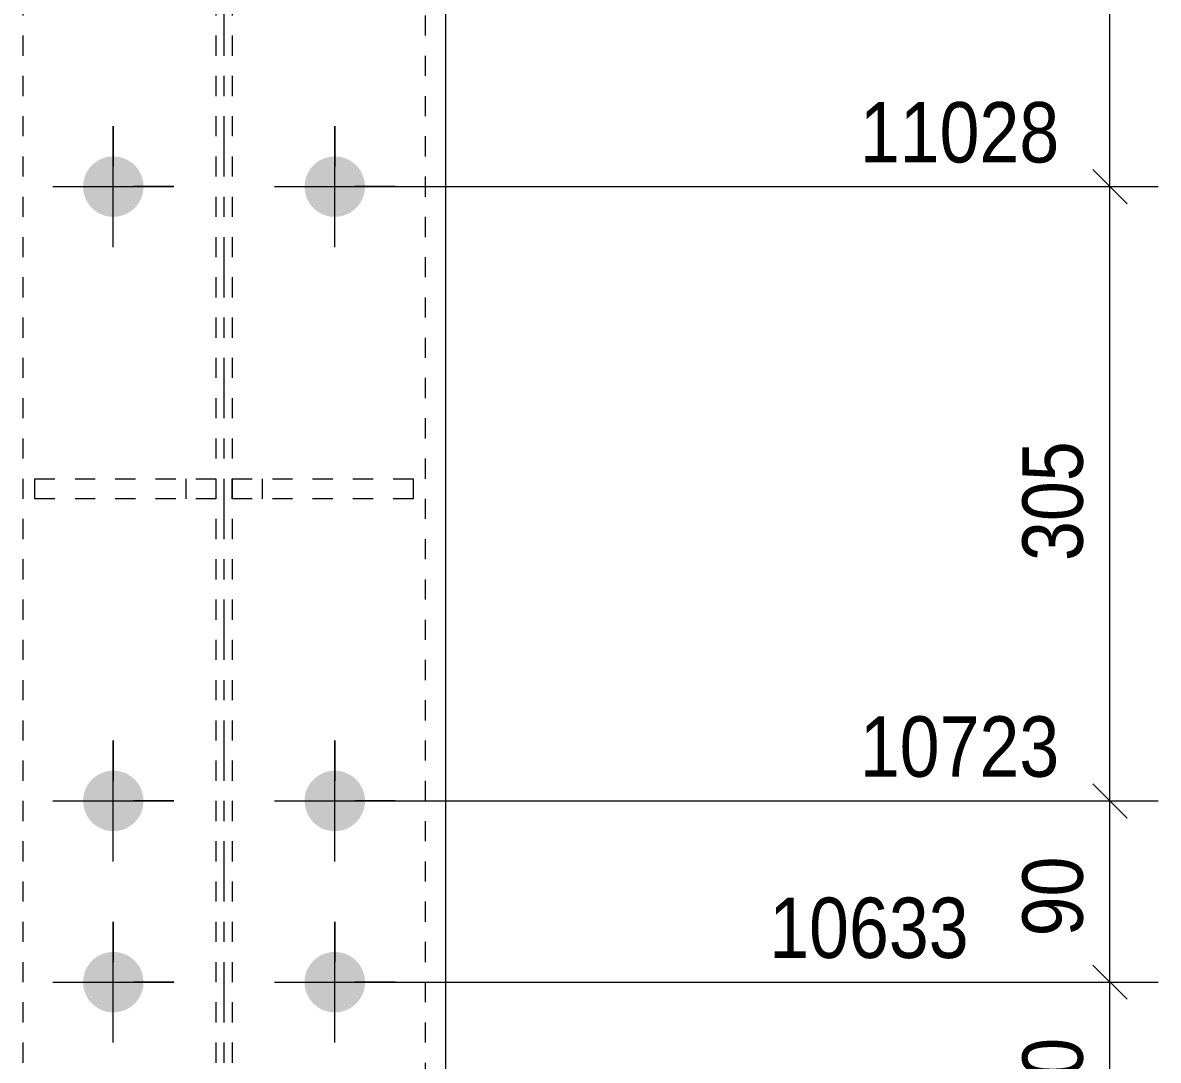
# Model space of a CAD drawing. Header units: millimetres. Extents: x 2 to 579, y 1 to 405.
# Drawn here: x 73.1 to 129.5, y 251.3 to 302.8 of the extents above; entities that cross this region are included whole.
import ezdxf

# ---------------------------------------------------------------- set-up
doc = ezdxf.new("R2010")
doc.units = ezdxf.units.MM
for name, pattern in [('XKITLINE00', [0]), ('XKITLINE01', [4, 1, -1, 1, -1]), ('XKITLINE03', [6, 3, -1, 1, -1])]:
    doc.linetypes.add(name, pattern=pattern)
for name, color, linetype, lineweight in [('Bolt', 3, 'Continuous', 0), ('Dimensions', 7, 'Continuous', 0), ('Part', 2, 'Continuous', 0)]:
    doc.layers.add(name, color=color, linetype=linetype, lineweight=lineweight)
doc.styles.add('ARIAL', font='ARIAL.TTF')

# ---------------------------------------------------------------- blocks, each defined once
blk = doc.blocks.new('*A28')
at = {"layer": 'Bolt', "color": 3, "linetype": 'XKITLINE00', "lineweight": 0}
for p, q in [((77.559, 297.69), (77.559, 295.692)), ((88.559, 297.69), (88.559, 295.692)), ((74.559, 294.69), (76.557, 294.69)), ((80.559, 294.69), (78.561, 294.69)), ((85.559, 294.69), (87.557, 294.69)), ((91.559, 294.69), (89.561, 294.69)), ((77.559, 291.69), (77.559, 293.688)), ((88.559, 291.69), (88.559, 293.688)), ((77.559, 267.19), (77.559, 265.192)), ((88.559, 267.19), (88.559, 265.192)), ((74.559, 264.19), (76.557, 264.19)), ((80.559, 264.19), (78.561, 264.19)), ((85.559, 264.19), (87.557, 264.19)), ((91.559, 264.19), (89.561, 264.19)), ((77.559, 261.19), (77.559, 263.188)), ((88.559, 261.19), (88.559, 263.188)), ((77.559, 258.19), (77.559, 256.192)), ((88.559, 258.19), (88.559, 256.192)), ((74.559, 255.19), (76.557, 255.19)), ((80.559, 255.19), (78.561, 255.19)), ((85.559, 255.19), (87.557, 255.19)), ((91.559, 255.19), (89.561, 255.19)), ((77.559, 252.19), (77.559, 254.188)), ((88.559, 252.19), (88.559, 254.188))]:
    blk.add_line(p, q, dxfattribs=at)
blk = doc.blocks.new('*A29')
at = {"layer": 'Bolt'}
for points in [[(76.06, 294.727), (76.061, 294.764), (76.063, 294.801), (76.067, 294.837), (76.071, 294.874), (76.076, 294.91), (76.081, 294.947), (76.088, 294.983), (76.096, 295.019), (76.104, 295.055), (76.114, 295.09), (76.124, 295.126), (76.135, 295.161), (76.147, 295.196), (76.16, 295.23), (76.174, 295.264), (76.188, 295.298), (76.203, 295.332), (76.22, 295.365), (76.236, 295.397), (76.254, 295.43), (76.273, 295.461), (76.292, 295.493), (76.312, 295.524), (76.333, 295.554), (76.355, 295.584), (76.377, 295.613), (76.4, 295.642), (76.424, 295.67), (76.448, 295.698), (76.473, 295.724), (76.499, 295.751), (76.525, 295.777), (76.552, 295.802), (76.58, 295.826), (76.608, 295.85), (76.637, 295.873), (76.666, 295.895), (76.696, 295.917), (76.726, 295.937), (76.757, 295.957), (76.788, 295.977), (76.82, 295.995), (76.852, 296.013), (76.885, 296.03), (76.918, 296.046), (76.952, 296.061), (76.985, 296.076), (77.02, 296.09), (77.054, 296.102), (77.089, 296.114), (77.124, 296.126), (77.159, 296.136), (77.195, 296.145), (77.231, 296.154), (77.267, 296.161), (77.303, 296.168), (77.339, 296.174), (77.376, 296.179), (77.412, 296.183), (77.449, 296.186), (77.486, 296.188), (77.523, 296.19), (77.559, 296.19), (77.596, 296.19), (77.633, 296.188), (77.67, 296.186), (77.706, 296.183), (77.743, 296.179), (77.779, 296.174), (77.816, 296.168), (77.852, 296.161), (77.888, 296.154), (77.924, 296.145), (77.959, 296.136), (77.995, 296.126), (78.03, 296.114), (78.065, 296.102), (78.099, 296.09), (78.133, 296.076), (78.167, 296.061), (78.201, 296.046), (78.234, 296.03), (78.266, 296.013), (78.299, 295.995), (78.331, 295.977), (78.362, 295.957), (78.393, 295.937), (78.423, 295.917), (78.453, 295.895), (78.482, 295.873), (78.511, 295.85), (78.539, 295.826), (78.567, 295.802), (78.594, 295.777), (78.62, 295.751), (78.646, 295.724), (78.671, 295.698), (78.695, 295.67), (78.719, 295.642), (78.742, 295.613), (78.764, 295.584), (78.786, 295.554), (78.807, 295.524), (78.827, 295.493), (78.846, 295.461), (78.864, 295.43), (78.882, 295.397), (78.899, 295.365), (78.915, 295.332), (78.931, 295.298), (78.945, 295.264), (78.959, 295.23), (78.972, 295.196), (78.984, 295.161), (78.995, 295.126), (79.005, 295.09), (79.014, 295.055), (79.023, 295.019), (79.031, 294.983), (79.037, 294.947), (79.043, 294.91), (79.048, 294.874), (79.052, 294.837), (79.055, 294.801), (79.058, 294.764), (79.059, 294.727), (79.059, 294.69), (79.059, 294.653), (79.058, 294.617), (79.055, 294.58), (79.052, 294.543), (79.048, 294.507), (79.043, 294.47), (79.037, 294.434), (79.031, 294.398), (79.023, 294.362), (79.014, 294.326), (79.005, 294.29), (78.995, 294.255), (78.984, 294.22), (78.972, 294.185), (78.959, 294.15), (78.945, 294.116), (78.931, 294.082), (78.915, 294.049), (78.899, 294.016), (78.882, 293.983), (78.864, 293.951), (78.846, 293.919), (78.827, 293.888), (78.807, 293.857), (78.786, 293.826), (78.764, 293.797), (78.742, 293.767), (78.719, 293.739), (78.695, 293.71), (78.671, 293.683), (78.646, 293.656), (78.62, 293.63), (78.594, 293.604), (78.567, 293.579), (78.539, 293.554), (78.511, 293.531), (78.482, 293.508), (78.453, 293.485), (78.423, 293.464), (78.393, 293.443), (78.362, 293.423), (78.331, 293.404), (78.299, 293.385), (78.266, 293.367), (78.234, 293.35), (78.201, 293.334), (78.167, 293.319), (78.133, 293.304), (78.099, 293.291), (78.065, 293.278), (78.03, 293.266), (77.995, 293.255), (77.959, 293.245), (77.924, 293.235), (77.888, 293.227), (77.852, 293.219), (77.816, 293.212), (77.779, 293.206), (77.743, 293.201), (77.706, 293.197), (77.67, 293.194), (77.633, 293.192), (77.596, 293.191), (77.559, 293.19), (77.523, 293.191), (77.486, 293.192), (77.449, 293.194), (77.412, 293.197), (77.376, 293.201), (77.339, 293.206), (77.303, 293.212), (77.267, 293.219), (77.231, 293.227), (77.195, 293.235), (77.159, 293.245), (77.124, 293.255), (77.089, 293.266), (77.054, 293.278), (77.02, 293.291), (76.985, 293.304), (76.952, 293.319), (76.918, 293.334), (76.885, 293.35), (76.852, 293.367), (76.82, 293.385), (76.788, 293.404), (76.757, 293.423), (76.726, 293.443), (76.696, 293.464), (76.666, 293.485), (76.637, 293.508), (76.608, 293.531), (76.58, 293.554), (76.552, 293.579), (76.525, 293.604), (76.499, 293.63), (76.473, 293.656), (76.448, 293.683), (76.424, 293.71), (76.4, 293.739), (76.377, 293.767), (76.355, 293.797), (76.333, 293.826), (76.312, 293.857), (76.292, 293.888), (76.273, 293.919), (76.254, 293.951), (76.236, 293.983), (76.22, 294.016), (76.203, 294.049), (76.188, 294.082), (76.174, 294.116), (76.16, 294.15), (76.147, 294.185), (76.135, 294.22), (76.124, 294.255), (76.114, 294.29), (76.104, 294.326), (76.096, 294.362), (76.088, 294.398), (76.081, 294.434), (76.076, 294.47), (76.071, 294.507), (76.067, 294.543), (76.063, 294.58), (76.061, 294.617), (76.06, 294.653), (76.059, 294.69)], [(87.06, 294.727), (87.061, 294.764), (87.063, 294.801), (87.067, 294.837), (87.071, 294.874), (87.076, 294.91), (87.081, 294.947), (87.088, 294.983), (87.096, 295.019), (87.104, 295.055), (87.114, 295.09), (87.124, 295.126), (87.135, 295.161), (87.147, 295.196), (87.16, 295.23), (87.174, 295.264), (87.188, 295.298), (87.203, 295.332), (87.22, 295.365), (87.236, 295.397), (87.254, 295.43), (87.273, 295.461), (87.292, 295.493), (87.312, 295.524), (87.333, 295.554), (87.355, 295.584), (87.377, 295.613), (87.4, 295.642), (87.424, 295.67), (87.448, 295.698), (87.473, 295.724), (87.499, 295.751), (87.525, 295.777), (87.552, 295.802), (87.58, 295.826), (87.608, 295.85), (87.637, 295.873), (87.666, 295.895), (87.696, 295.917), (87.726, 295.937), (87.757, 295.957), (87.788, 295.977), (87.82, 295.995), (87.852, 296.013), (87.885, 296.03), (87.918, 296.046), (87.952, 296.061), (87.985, 296.076), (88.02, 296.09), (88.054, 296.102), (88.089, 296.114), (88.124, 296.126), (88.159, 296.136), (88.195, 296.145), (88.231, 296.154), (88.267, 296.161), (88.303, 296.168), (88.339, 296.174), (88.376, 296.179), (88.412, 296.183), (88.449, 296.186), (88.486, 296.188), (88.523, 296.19), (88.559, 296.19), (88.596, 296.19), (88.633, 296.188), (88.67, 296.186), (88.706, 296.183), (88.743, 296.179), (88.779, 296.174), (88.816, 296.168), (88.852, 296.161), (88.888, 296.154), (88.924, 296.145), (88.959, 296.136), (88.995, 296.126), (89.03, 296.114), (89.065, 296.102), (89.099, 296.09), (89.133, 296.076), (89.167, 296.061), (89.201, 296.046), (89.234, 296.03), (89.266, 296.013), (89.299, 295.995), (89.331, 295.977), (89.362, 295.957), (89.393, 295.937), (89.423, 295.917), (89.453, 295.895), (89.482, 295.873), (89.511, 295.85), (89.539, 295.826), (89.567, 295.802), (89.594, 295.777), (89.62, 295.751), (89.646, 295.724), (89.671, 295.698), (89.695, 295.67), (89.719, 295.642), (89.742, 295.613), (89.764, 295.584), (89.786, 295.554), (89.807, 295.524), (89.827, 295.493), (89.846, 295.461), (89.864, 295.43), (89.882, 295.397), (89.899, 295.365), (89.915, 295.332), (89.931, 295.298), (89.945, 295.264), (89.959, 295.23), (89.972, 295.196), (89.984, 295.161), (89.995, 295.126), (90.005, 295.09), (90.014, 295.055), (90.023, 295.019), (90.031, 294.983), (90.037, 294.947), (90.043, 294.91), (90.048, 294.874), (90.052, 294.837), (90.055, 294.801), (90.058, 294.764), (90.059, 294.727), (90.059, 294.69), (90.059, 294.653), (90.058, 294.617), (90.055, 294.58), (90.052, 294.543), (90.048, 294.507), (90.043, 294.47), (90.037, 294.434), (90.031, 294.398), (90.023, 294.362), (90.014, 294.326), (90.005, 294.29), (89.995, 294.255), (89.984, 294.22), (89.972, 294.185), (89.959, 294.15), (89.945, 294.116), (89.931, 294.082), (89.915, 294.049), (89.899, 294.016), (89.882, 293.983), (89.864, 293.951), (89.846, 293.919), (89.827, 293.888), (89.807, 293.857), (89.786, 293.826), (89.764, 293.797), (89.742, 293.767), (89.719, 293.739), (89.695, 293.71), (89.671, 293.683), (89.646, 293.656), (89.62, 293.63), (89.594, 293.604), (89.567, 293.579), (89.539, 293.554), (89.511, 293.531), (89.482, 293.508), (89.453, 293.485), (89.423, 293.464), (89.393, 293.443), (89.362, 293.423), (89.331, 293.404), (89.299, 293.385), (89.266, 293.367), (89.234, 293.35), (89.201, 293.334), (89.167, 293.319), (89.133, 293.304), (89.099, 293.291), (89.065, 293.278), (89.03, 293.266), (88.995, 293.255), (88.959, 293.245), (88.924, 293.235), (88.888, 293.227), (88.852, 293.219), (88.816, 293.212), (88.779, 293.206), (88.743, 293.201), (88.706, 293.197), (88.67, 293.194), (88.633, 293.192), (88.596, 293.191), (88.559, 293.19), (88.523, 293.191), (88.486, 293.192), (88.449, 293.194), (88.412, 293.197), (88.376, 293.201), (88.339, 293.206), (88.303, 293.212), (88.267, 293.219), (88.231, 293.227), (88.195, 293.235), (88.159, 293.245), (88.124, 293.255), (88.089, 293.266), (88.054, 293.278), (88.02, 293.291), (87.985, 293.304), (87.952, 293.319), (87.918, 293.334), (87.885, 293.35), (87.852, 293.367), (87.82, 293.385), (87.788, 293.404), (87.757, 293.423), (87.726, 293.443), (87.696, 293.464), (87.666, 293.485), (87.637, 293.508), (87.608, 293.531), (87.58, 293.554), (87.552, 293.579), (87.525, 293.604), (87.499, 293.63), (87.473, 293.656), (87.448, 293.683), (87.424, 293.71), (87.4, 293.739), (87.377, 293.767), (87.355, 293.797), (87.333, 293.826), (87.312, 293.857), (87.292, 293.888), (87.273, 293.919), (87.254, 293.951), (87.236, 293.983), (87.22, 294.016), (87.203, 294.049), (87.188, 294.082), (87.174, 294.116), (87.16, 294.15), (87.147, 294.185), (87.135, 294.22), (87.124, 294.255), (87.114, 294.29), (87.104, 294.326), (87.096, 294.362), (87.088, 294.398), (87.081, 294.434), (87.076, 294.47), (87.071, 294.507), (87.067, 294.543), (87.063, 294.58), (87.061, 294.617), (87.06, 294.653), (87.059, 294.69)], [(76.06, 264.227), (76.061, 264.264), (76.063, 264.301), (76.067, 264.337), (76.071, 264.374), (76.076, 264.41), (76.081, 264.447), (76.088, 264.483), (76.096, 264.519), (76.104, 264.555), (76.114, 264.59), (76.124, 264.626), (76.135, 264.661), (76.147, 264.696), (76.16, 264.73), (76.174, 264.764), (76.188, 264.798), (76.203, 264.832), (76.22, 264.865), (76.236, 264.897), (76.254, 264.93), (76.273, 264.961), (76.292, 264.993), (76.312, 265.024), (76.333, 265.054), (76.355, 265.084), (76.377, 265.113), (76.4, 265.142), (76.424, 265.17), (76.448, 265.198), (76.473, 265.224), (76.499, 265.251), (76.525, 265.277), (76.552, 265.302), (76.58, 265.326), (76.608, 265.35), (76.637, 265.373), (76.666, 265.395), (76.696, 265.417), (76.726, 265.437), (76.757, 265.457), (76.788, 265.477), (76.82, 265.495), (76.852, 265.513), (76.885, 265.53), (76.918, 265.546), (76.952, 265.561), (76.985, 265.576), (77.02, 265.59), (77.054, 265.602), (77.089, 265.614), (77.124, 265.626), (77.159, 265.636), (77.195, 265.645), (77.231, 265.654), (77.267, 265.661), (77.303, 265.668), (77.339, 265.674), (77.376, 265.679), (77.412, 265.683), (77.449, 265.686), (77.486, 265.688), (77.523, 265.69), (77.559, 265.69), (77.596, 265.69), (77.633, 265.688), (77.67, 265.686), (77.706, 265.683), (77.743, 265.679), (77.779, 265.674), (77.816, 265.668), (77.852, 265.661), (77.888, 265.654), (77.924, 265.645), (77.959, 265.636), (77.995, 265.626), (78.03, 265.614), (78.065, 265.602), (78.099, 265.59), (78.133, 265.576), (78.167, 265.561), (78.201, 265.546), (78.234, 265.53), (78.266, 265.513), (78.299, 265.495), (78.331, 265.477), (78.362, 265.457), (78.393, 265.437), (78.423, 265.417), (78.453, 265.395), (78.482, 265.373), (78.511, 265.35), (78.539, 265.326), (78.567, 265.302), (78.594, 265.277), (78.62, 265.251), (78.646, 265.224), (78.671, 265.198), (78.695, 265.17), (78.719, 265.142), (78.742, 265.113), (78.764, 265.084), (78.786, 265.054), (78.807, 265.024), (78.827, 264.993), (78.846, 264.961), (78.864, 264.93), (78.882, 264.897), (78.899, 264.865), (78.915, 264.832), (78.931, 264.798), (78.945, 264.764), (78.959, 264.73), (78.972, 264.696), (78.984, 264.661), (78.995, 264.626), (79.005, 264.59), (79.014, 264.555), (79.023, 264.519), (79.031, 264.483), (79.037, 264.447), (79.043, 264.41), (79.048, 264.374), (79.052, 264.337), (79.055, 264.301), (79.058, 264.264), (79.059, 264.227), (79.059, 264.19), (79.059, 264.153), (79.058, 264.117), (79.055, 264.08), (79.052, 264.043), (79.048, 264.007), (79.043, 263.97), (79.037, 263.934), (79.031, 263.898), (79.023, 263.862), (79.014, 263.826), (79.005, 263.79), (78.995, 263.755), (78.984, 263.72), (78.972, 263.685), (78.959, 263.65), (78.945, 263.616), (78.931, 263.582), (78.915, 263.549), (78.899, 263.516), (78.882, 263.483), (78.864, 263.451), (78.846, 263.419), (78.827, 263.388), (78.807, 263.357), (78.786, 263.326), (78.764, 263.297), (78.742, 263.267), (78.719, 263.239), (78.695, 263.21), (78.671, 263.183), (78.646, 263.156), (78.62, 263.13), (78.594, 263.104), (78.567, 263.079), (78.539, 263.054), (78.511, 263.031), (78.482, 263.008), (78.453, 262.985), (78.423, 262.964), (78.393, 262.943), (78.362, 262.923), (78.331, 262.904), (78.299, 262.885), (78.266, 262.867), (78.234, 262.85), (78.201, 262.834), (78.167, 262.819), (78.133, 262.804), (78.099, 262.791), (78.065, 262.778), (78.03, 262.766), (77.995, 262.755), (77.959, 262.745), (77.924, 262.735), (77.888, 262.727), (77.852, 262.719), (77.816, 262.712), (77.779, 262.706), (77.743, 262.701), (77.706, 262.697), (77.67, 262.694), (77.633, 262.692), (77.596, 262.691), (77.559, 262.69), (77.523, 262.691), (77.486, 262.692), (77.449, 262.694), (77.412, 262.697), (77.376, 262.701), (77.339, 262.706), (77.303, 262.712), (77.267, 262.719), (77.231, 262.727), (77.195, 262.735), (77.159, 262.745), (77.124, 262.755), (77.089, 262.766), (77.054, 262.778), (77.02, 262.791), (76.985, 262.804), (76.952, 262.819), (76.918, 262.834), (76.885, 262.85), (76.852, 262.867), (76.82, 262.885), (76.788, 262.904), (76.757, 262.923), (76.726, 262.943), (76.696, 262.964), (76.666, 262.985), (76.637, 263.008), (76.608, 263.031), (76.58, 263.054), (76.552, 263.079), (76.525, 263.104), (76.499, 263.13), (76.473, 263.156), (76.448, 263.183), (76.424, 263.21), (76.4, 263.239), (76.377, 263.267), (76.355, 263.297), (76.333, 263.326), (76.312, 263.357), (76.292, 263.388), (76.273, 263.419), (76.254, 263.451), (76.236, 263.483), (76.22, 263.516), (76.203, 263.549), (76.188, 263.582), (76.174, 263.616), (76.16, 263.65), (76.147, 263.685), (76.135, 263.72), (76.124, 263.755), (76.114, 263.79), (76.104, 263.826), (76.096, 263.862), (76.088, 263.898), (76.081, 263.934), (76.076, 263.97), (76.071, 264.007), (76.067, 264.043), (76.063, 264.08), (76.061, 264.117), (76.06, 264.153), (76.059, 264.19)], [(87.06, 264.227), (87.061, 264.264), (87.063, 264.301), (87.067, 264.337), (87.071, 264.374), (87.076, 264.41), (87.081, 264.447), (87.088, 264.483), (87.096, 264.519), (87.104, 264.555), (87.114, 264.59), (87.124, 264.626), (87.135, 264.661), (87.147, 264.696), (87.16, 264.73), (87.174, 264.764), (87.188, 264.798), (87.203, 264.832), (87.22, 264.865), (87.236, 264.897), (87.254, 264.93), (87.273, 264.961), (87.292, 264.993), (87.312, 265.024), (87.333, 265.054), (87.355, 265.084), (87.377, 265.113), (87.4, 265.142), (87.424, 265.17), (87.448, 265.198), (87.473, 265.224), (87.499, 265.251), (87.525, 265.277), (87.552, 265.302), (87.58, 265.326), (87.608, 265.35), (87.637, 265.373), (87.666, 265.395), (87.696, 265.417), (87.726, 265.437), (87.757, 265.457), (87.788, 265.477), (87.82, 265.495), (87.852, 265.513), (87.885, 265.53), (87.918, 265.546), (87.952, 265.561), (87.985, 265.576), (88.02, 265.59), (88.054, 265.602), (88.089, 265.614), (88.124, 265.626), (88.159, 265.636), (88.195, 265.645), (88.231, 265.654), (88.267, 265.661), (88.303, 265.668), (88.339, 265.674), (88.376, 265.679), (88.412, 265.683), (88.449, 265.686), (88.486, 265.688), (88.523, 265.69), (88.559, 265.69), (88.596, 265.69), (88.633, 265.688), (88.67, 265.686), (88.706, 265.683), (88.743, 265.679), (88.779, 265.674), (88.816, 265.668), (88.852, 265.661), (88.888, 265.654), (88.924, 265.645), (88.959, 265.636), (88.995, 265.626), (89.03, 265.614), (89.065, 265.602), (89.099, 265.59), (89.133, 265.576), (89.167, 265.561), (89.201, 265.546), (89.234, 265.53), (89.266, 265.513), (89.299, 265.495), (89.331, 265.477), (89.362, 265.457), (89.393, 265.437), (89.423, 265.417), (89.453, 265.395), (89.482, 265.373), (89.511, 265.35), (89.539, 265.326), (89.567, 265.302), (89.594, 265.277), (89.62, 265.251), (89.646, 265.224), (89.671, 265.198), (89.695, 265.17), (89.719, 265.142), (89.742, 265.113), (89.764, 265.084), (89.786, 265.054), (89.807, 265.024), (89.827, 264.993), (89.846, 264.961), (89.864, 264.93), (89.882, 264.897), (89.899, 264.865), (89.915, 264.832), (89.931, 264.798), (89.945, 264.764), (89.959, 264.73), (89.972, 264.696), (89.984, 264.661), (89.995, 264.626), (90.005, 264.59), (90.014, 264.555), (90.023, 264.519), (90.031, 264.483), (90.037, 264.447), (90.043, 264.41), (90.048, 264.374), (90.052, 264.337), (90.055, 264.301), (90.058, 264.264), (90.059, 264.227), (90.059, 264.19), (90.059, 264.153), (90.058, 264.117), (90.055, 264.08), (90.052, 264.043), (90.048, 264.007), (90.043, 263.97), (90.037, 263.934), (90.031, 263.898), (90.023, 263.862), (90.014, 263.826), (90.005, 263.79), (89.995, 263.755), (89.984, 263.72), (89.972, 263.685), (89.959, 263.65), (89.945, 263.616), (89.931, 263.582), (89.915, 263.549), (89.899, 263.516), (89.882, 263.483), (89.864, 263.451), (89.846, 263.419), (89.827, 263.388), (89.807, 263.357), (89.786, 263.326), (89.764, 263.297), (89.742, 263.267), (89.719, 263.239), (89.695, 263.21), (89.671, 263.183), (89.646, 263.156), (89.62, 263.13), (89.594, 263.104), (89.567, 263.079), (89.539, 263.054), (89.511, 263.031), (89.482, 263.008), (89.453, 262.985), (89.423, 262.964), (89.393, 262.943), (89.362, 262.923), (89.331, 262.904), (89.299, 262.885), (89.266, 262.867), (89.234, 262.85), (89.201, 262.834), (89.167, 262.819), (89.133, 262.804), (89.099, 262.791), (89.065, 262.778), (89.03, 262.766), (88.995, 262.755), (88.959, 262.745), (88.924, 262.735), (88.888, 262.727), (88.852, 262.719), (88.816, 262.712), (88.779, 262.706), (88.743, 262.701), (88.706, 262.697), (88.67, 262.694), (88.633, 262.692), (88.596, 262.691), (88.559, 262.69), (88.523, 262.691), (88.486, 262.692), (88.449, 262.694), (88.412, 262.697), (88.376, 262.701), (88.339, 262.706), (88.303, 262.712), (88.267, 262.719), (88.231, 262.727), (88.195, 262.735), (88.159, 262.745), (88.124, 262.755), (88.089, 262.766), (88.054, 262.778), (88.02, 262.791), (87.985, 262.804), (87.952, 262.819), (87.918, 262.834), (87.885, 262.85), (87.852, 262.867), (87.82, 262.885), (87.788, 262.904), (87.757, 262.923), (87.726, 262.943), (87.696, 262.964), (87.666, 262.985), (87.637, 263.008), (87.608, 263.031), (87.58, 263.054), (87.552, 263.079), (87.525, 263.104), (87.499, 263.13), (87.473, 263.156), (87.448, 263.183), (87.424, 263.21), (87.4, 263.239), (87.377, 263.267), (87.355, 263.297), (87.333, 263.326), (87.312, 263.357), (87.292, 263.388), (87.273, 263.419), (87.254, 263.451), (87.236, 263.483), (87.22, 263.516), (87.203, 263.549), (87.188, 263.582), (87.174, 263.616), (87.16, 263.65), (87.147, 263.685), (87.135, 263.72), (87.124, 263.755), (87.114, 263.79), (87.104, 263.826), (87.096, 263.862), (87.088, 263.898), (87.081, 263.934), (87.076, 263.97), (87.071, 264.007), (87.067, 264.043), (87.063, 264.08), (87.061, 264.117), (87.06, 264.153), (87.059, 264.19)], [(76.06, 255.227), (76.061, 255.264), (76.063, 255.301), (76.067, 255.337), (76.071, 255.374), (76.076, 255.41), (76.081, 255.447), (76.088, 255.483), (76.096, 255.519), (76.104, 255.555), (76.114, 255.59), (76.124, 255.626), (76.135, 255.661), (76.147, 255.696), (76.16, 255.73), (76.174, 255.764), (76.188, 255.798), (76.203, 255.832), (76.22, 255.865), (76.236, 255.897), (76.254, 255.93), (76.273, 255.961), (76.292, 255.993), (76.312, 256.024), (76.333, 256.054), (76.355, 256.084), (76.377, 256.113), (76.4, 256.142), (76.424, 256.17), (76.448, 256.198), (76.473, 256.224), (76.499, 256.251), (76.525, 256.277), (76.552, 256.302), (76.58, 256.326), (76.608, 256.35), (76.637, 256.373), (76.666, 256.395), (76.696, 256.417), (76.726, 256.437), (76.757, 256.457), (76.788, 256.477), (76.82, 256.495), (76.852, 256.513), (76.885, 256.53), (76.918, 256.546), (76.952, 256.561), (76.985, 256.576), (77.02, 256.59), (77.054, 256.602), (77.089, 256.614), (77.124, 256.626), (77.159, 256.636), (77.195, 256.645), (77.231, 256.654), (77.267, 256.661), (77.303, 256.668), (77.339, 256.674), (77.376, 256.679), (77.412, 256.683), (77.449, 256.686), (77.486, 256.688), (77.523, 256.69), (77.559, 256.69), (77.596, 256.69), (77.633, 256.688), (77.67, 256.686), (77.706, 256.683), (77.743, 256.679), (77.779, 256.674), (77.816, 256.668), (77.852, 256.661), (77.888, 256.654), (77.924, 256.645), (77.959, 256.636), (77.995, 256.626), (78.03, 256.614), (78.065, 256.602), (78.099, 256.59), (78.133, 256.576), (78.167, 256.561), (78.201, 256.546), (78.234, 256.53), (78.266, 256.513), (78.299, 256.495), (78.331, 256.477), (78.362, 256.457), (78.393, 256.437), (78.423, 256.417), (78.453, 256.395), (78.482, 256.373), (78.511, 256.35), (78.539, 256.326), (78.567, 256.302), (78.594, 256.277), (78.62, 256.251), (78.646, 256.224), (78.671, 256.198), (78.695, 256.17), (78.719, 256.142), (78.742, 256.113), (78.764, 256.084), (78.786, 256.054), (78.807, 256.024), (78.827, 255.993), (78.846, 255.961), (78.864, 255.93), (78.882, 255.897), (78.899, 255.865), (78.915, 255.832), (78.931, 255.798), (78.945, 255.764), (78.959, 255.73), (78.972, 255.696), (78.984, 255.661), (78.995, 255.626), (79.005, 255.59), (79.014, 255.555), (79.023, 255.519), (79.031, 255.483), (79.037, 255.447), (79.043, 255.41), (79.048, 255.374), (79.052, 255.337), (79.055, 255.301), (79.058, 255.264), (79.059, 255.227), (79.059, 255.19), (79.059, 255.153), (79.058, 255.117), (79.055, 255.08), (79.052, 255.043), (79.048, 255.007), (79.043, 254.97), (79.037, 254.934), (79.031, 254.898), (79.023, 254.862), (79.014, 254.826), (79.005, 254.79), (78.995, 254.755), (78.984, 254.72), (78.972, 254.685), (78.959, 254.65), (78.945, 254.616), (78.931, 254.582), (78.915, 254.549), (78.899, 254.516), (78.882, 254.483), (78.864, 254.451), (78.846, 254.419), (78.827, 254.388), (78.807, 254.357), (78.786, 254.326), (78.764, 254.297), (78.742, 254.267), (78.719, 254.239), (78.695, 254.21), (78.671, 254.183), (78.646, 254.156), (78.62, 254.13), (78.594, 254.104), (78.567, 254.079), (78.539, 254.054), (78.511, 254.031), (78.482, 254.008), (78.453, 253.985), (78.423, 253.964), (78.393, 253.943), (78.362, 253.923), (78.331, 253.904), (78.299, 253.885), (78.266, 253.867), (78.234, 253.85), (78.201, 253.834), (78.167, 253.819), (78.133, 253.804), (78.099, 253.791), (78.065, 253.778), (78.03, 253.766), (77.995, 253.755), (77.959, 253.745), (77.924, 253.735), (77.888, 253.727), (77.852, 253.719), (77.816, 253.712), (77.779, 253.706), (77.743, 253.701), (77.706, 253.697), (77.67, 253.694), (77.633, 253.692), (77.596, 253.691), (77.559, 253.69), (77.523, 253.691), (77.486, 253.692), (77.449, 253.694), (77.412, 253.697), (77.376, 253.701), (77.339, 253.706), (77.303, 253.712), (77.267, 253.719), (77.231, 253.727), (77.195, 253.735), (77.159, 253.745), (77.124, 253.755), (77.089, 253.766), (77.054, 253.778), (77.02, 253.791), (76.985, 253.804), (76.952, 253.819), (76.918, 253.834), (76.885, 253.85), (76.852, 253.867), (76.82, 253.885), (76.788, 253.904), (76.757, 253.923), (76.726, 253.943), (76.696, 253.964), (76.666, 253.985), (76.637, 254.008), (76.608, 254.031), (76.58, 254.054), (76.552, 254.079), (76.525, 254.104), (76.499, 254.13), (76.473, 254.156), (76.448, 254.183), (76.424, 254.21), (76.4, 254.239), (76.377, 254.267), (76.355, 254.297), (76.333, 254.326), (76.312, 254.357), (76.292, 254.388), (76.273, 254.419), (76.254, 254.451), (76.236, 254.483), (76.22, 254.516), (76.203, 254.549), (76.188, 254.582), (76.174, 254.616), (76.16, 254.65), (76.147, 254.685), (76.135, 254.72), (76.124, 254.755), (76.114, 254.79), (76.104, 254.826), (76.096, 254.862), (76.088, 254.898), (76.081, 254.934), (76.076, 254.97), (76.071, 255.007), (76.067, 255.043), (76.063, 255.08), (76.061, 255.117), (76.06, 255.153), (76.059, 255.19)], [(87.06, 255.227), (87.061, 255.264), (87.063, 255.301), (87.067, 255.337), (87.071, 255.374), (87.076, 255.41), (87.081, 255.447), (87.088, 255.483), (87.096, 255.519), (87.104, 255.555), (87.114, 255.59), (87.124, 255.626), (87.135, 255.661), (87.147, 255.696), (87.16, 255.73), (87.174, 255.764), (87.188, 255.798), (87.203, 255.832), (87.22, 255.865), (87.236, 255.897), (87.254, 255.93), (87.273, 255.961), (87.292, 255.993), (87.312, 256.024), (87.333, 256.054), (87.355, 256.084), (87.377, 256.113), (87.4, 256.142), (87.424, 256.17), (87.448, 256.198), (87.473, 256.224), (87.499, 256.251), (87.525, 256.277), (87.552, 256.302), (87.58, 256.326), (87.608, 256.35), (87.637, 256.373), (87.666, 256.395), (87.696, 256.417), (87.726, 256.437), (87.757, 256.457), (87.788, 256.477), (87.82, 256.495), (87.852, 256.513), (87.885, 256.53), (87.918, 256.546), (87.952, 256.561), (87.985, 256.576), (88.02, 256.59), (88.054, 256.602), (88.089, 256.614), (88.124, 256.626), (88.159, 256.636), (88.195, 256.645), (88.231, 256.654), (88.267, 256.661), (88.303, 256.668), (88.339, 256.674), (88.376, 256.679), (88.412, 256.683), (88.449, 256.686), (88.486, 256.688), (88.523, 256.69), (88.559, 256.69), (88.596, 256.69), (88.633, 256.688), (88.67, 256.686), (88.706, 256.683), (88.743, 256.679), (88.779, 256.674), (88.816, 256.668), (88.852, 256.661), (88.888, 256.654), (88.924, 256.645), (88.959, 256.636), (88.995, 256.626), (89.03, 256.614), (89.065, 256.602), (89.099, 256.59), (89.133, 256.576), (89.167, 256.561), (89.201, 256.546), (89.234, 256.53), (89.266, 256.513), (89.299, 256.495), (89.331, 256.477), (89.362, 256.457), (89.393, 256.437), (89.423, 256.417), (89.453, 256.395), (89.482, 256.373), (89.511, 256.35), (89.539, 256.326), (89.567, 256.302), (89.594, 256.277), (89.62, 256.251), (89.646, 256.224), (89.671, 256.198), (89.695, 256.17), (89.719, 256.142), (89.742, 256.113), (89.764, 256.084), (89.786, 256.054), (89.807, 256.024), (89.827, 255.993), (89.846, 255.961), (89.864, 255.93), (89.882, 255.897), (89.899, 255.865), (89.915, 255.832), (89.931, 255.798), (89.945, 255.764), (89.959, 255.73), (89.972, 255.696), (89.984, 255.661), (89.995, 255.626), (90.005, 255.59), (90.014, 255.555), (90.023, 255.519), (90.031, 255.483), (90.037, 255.447), (90.043, 255.41), (90.048, 255.374), (90.052, 255.337), (90.055, 255.301), (90.058, 255.264), (90.059, 255.227), (90.059, 255.19), (90.059, 255.153), (90.058, 255.117), (90.055, 255.08), (90.052, 255.043), (90.048, 255.007), (90.043, 254.97), (90.037, 254.934), (90.031, 254.898), (90.023, 254.862), (90.014, 254.826), (90.005, 254.79), (89.995, 254.755), (89.984, 254.72), (89.972, 254.685), (89.959, 254.65), (89.945, 254.616), (89.931, 254.582), (89.915, 254.549), (89.899, 254.516), (89.882, 254.483), (89.864, 254.451), (89.846, 254.419), (89.827, 254.388), (89.807, 254.357), (89.786, 254.326), (89.764, 254.297), (89.742, 254.267), (89.719, 254.239), (89.695, 254.21), (89.671, 254.183), (89.646, 254.156), (89.62, 254.13), (89.594, 254.104), (89.567, 254.079), (89.539, 254.054), (89.511, 254.031), (89.482, 254.008), (89.453, 253.985), (89.423, 253.964), (89.393, 253.943), (89.362, 253.923), (89.331, 253.904), (89.299, 253.885), (89.266, 253.867), (89.234, 253.85), (89.201, 253.834), (89.167, 253.819), (89.133, 253.804), (89.099, 253.791), (89.065, 253.778), (89.03, 253.766), (88.995, 253.755), (88.959, 253.745), (88.924, 253.735), (88.888, 253.727), (88.852, 253.719), (88.816, 253.712), (88.779, 253.706), (88.743, 253.701), (88.706, 253.697), (88.67, 253.694), (88.633, 253.692), (88.596, 253.691), (88.559, 253.69), (88.523, 253.691), (88.486, 253.692), (88.449, 253.694), (88.412, 253.697), (88.376, 253.701), (88.339, 253.706), (88.303, 253.712), (88.267, 253.719), (88.231, 253.727), (88.195, 253.735), (88.159, 253.745), (88.124, 253.755), (88.089, 253.766), (88.054, 253.778), (88.02, 253.791), (87.985, 253.804), (87.952, 253.819), (87.918, 253.834), (87.885, 253.85), (87.852, 253.867), (87.82, 253.885), (87.788, 253.904), (87.757, 253.923), (87.726, 253.943), (87.696, 253.964), (87.666, 253.985), (87.637, 254.008), (87.608, 254.031), (87.58, 254.054), (87.552, 254.079), (87.525, 254.104), (87.499, 254.13), (87.473, 254.156), (87.448, 254.183), (87.424, 254.21), (87.4, 254.239), (87.377, 254.267), (87.355, 254.297), (87.333, 254.326), (87.312, 254.357), (87.292, 254.388), (87.273, 254.419), (87.254, 254.451), (87.236, 254.483), (87.22, 254.516), (87.203, 254.549), (87.188, 254.582), (87.174, 254.616), (87.16, 254.65), (87.147, 254.685), (87.135, 254.72), (87.124, 254.755), (87.114, 254.79), (87.104, 254.826), (87.096, 254.862), (87.088, 254.898), (87.081, 254.934), (87.076, 254.97), (87.071, 255.007), (87.067, 255.043), (87.063, 255.08), (87.061, 255.117), (87.06, 255.153), (87.059, 255.19)]]:
    blk.add_hatch(color=3, dxfattribs=at).paths.add_polyline_path(points, flags=17)
at = {"layer": 'Bolt', "color": 3, "linetype": 'XKITLINE00', "lineweight": 0}
for p, q in [((77.559, 291.69), (77.559, 297.69)), ((88.559, 291.69), (88.559, 297.69)), ((74.559, 294.69), (80.559, 294.69)), ((85.559, 294.69), (91.559, 294.69)), ((77.559, 261.19), (77.559, 267.19)), ((88.559, 261.19), (88.559, 267.19)), ((74.559, 264.19), (80.559, 264.19)), ((85.559, 264.19), (91.559, 264.19)), ((77.559, 252.19), (77.559, 258.19)), ((88.559, 252.19), (88.559, 258.19)), ((74.559, 255.19), (80.559, 255.19)), ((85.559, 255.19), (91.559, 255.19))]:
    blk.add_line(p, q, dxfattribs=at)
blk = doc.blocks.new('*A33')
at = {"layer": 'Part', "color": 7, "linetype": 'XKITLINE03', "lineweight": 0}
blk.add_line((83.059, 211.19), (83.059, 372.19), dxfattribs=at)
at = {"layer": 'Part', "color": 7, "linetype": 'XKITLINE01', "lineweight": 0}
for p, q in [((73.059, 362.19), (73.059, 226.19)), ((82.659, 362.19), (82.659, 211.19)), ((83.459, 362.19), (83.459, 211.19)), ((93.059, 226.19), (93.059, 362.19))]:
    blk.add_line(p, q, dxfattribs=at)
blk = doc.blocks.new('*A34')
at = {"layer": 'Part', "color": 7, "linetype": 'XKITLINE01', "lineweight": 0}
blk.add_line((94.059, 362.19), (94.059, 226.19), dxfattribs=at)
blk = doc.blocks.new('*A35')
at = {"layer": 'Part', "color": 7, "linetype": 'XKITLINE01', "lineweight": 0}
for p, q in [((83.459, 280.19), (92.459, 280.19)), ((83.459, 279.19), (83.459, 280.19)), ((84.959, 280.19), (84.959, 279.19)), ((92.459, 280.19), (92.459, 279.19)), ((92.459, 279.19), (83.459, 279.19))]:
    blk.add_line(p, q, dxfattribs=at)
blk = doc.blocks.new('*A36')
at = {"layer": 'Part', "color": 7, "linetype": 'XKITLINE01', "lineweight": 0}
for p, q in [((73.659, 280.19), (82.659, 280.19)), ((73.659, 279.19), (73.659, 280.19)), ((81.159, 280.19), (81.159, 279.19)), ((82.659, 280.19), (82.659, 279.19)), ((82.659, 279.19), (73.659, 279.19))]:
    blk.add_line(p, q, dxfattribs=at)
blk = doc.blocks.new('*A42')
at = {"layer": 'Part', "color": 2, "linetype": 'XKITLINE00', "lineweight": 0}
blk.add_line((94.059, 362.19), (94.059, 226.19), dxfattribs=at)
blk = doc.blocks.new('*A123')
at = {"layer": 'Dimensions', "color": 7, "linetype": 'XKITLINE00', "lineweight": 0}
for p, q in [((126.211, 256.039), (127.908, 254.342)), ((89.559, 255.19), (129.459, 255.19)), ((127.059, 246.19), (127.059, 255.19)), ((126.211, 247.039), (127.908, 245.342)), ((89.559, 246.19), (129.459, 246.19))]:
    blk.add_line(p, q, dxfattribs=at)
at = {"layer": 'Dimensions', "color": 3}
for p in [(127.059, 255.19), (127.059, 246.19)]:
    blk.add_point(p, dxfattribs=at)
at = {"layer": 'Dimensions', "color": 3, "style": 'ARIAL', "width": 0.85}
blk.add_text('10633', height=3, dxfattribs=at).set_placement((110.134, 256.39))
blk.add_text('90', height=3, rotation=90.0002, dxfattribs=at).set_placement((125.709, 248.465))
blk = doc.blocks.new('*A124')
at = {"layer": 'Dimensions', "color": 7, "linetype": 'XKITLINE00', "lineweight": 0}
for p, q in [((126.211, 265.039), (127.908, 263.342)), ((89.559, 264.19), (129.459, 264.19)), ((127.059, 255.19), (127.059, 264.19)), ((126.211, 256.039), (127.908, 254.342)), ((89.559, 255.19), (129.459, 255.19))]:
    blk.add_line(p, q, dxfattribs=at)
at = {"layer": 'Dimensions', "color": 3}
for p in [(127.059, 264.19), (127.059, 255.19)]:
    blk.add_point(p, dxfattribs=at)
at = {"layer": 'Dimensions', "color": 3, "style": 'ARIAL', "width": 0.85}
blk.add_text('10723', height=3, dxfattribs=at).set_placement((114.634, 265.39))
blk.add_text('90', height=3, rotation=90.0002, dxfattribs=at).set_placement((125.709, 257.465))
blk = doc.blocks.new('*A125')
at = {"layer": 'Dimensions', "color": 7, "linetype": 'XKITLINE00', "lineweight": 0}
for p, q in [((126.211, 295.539), (127.908, 293.842)), ((89.559, 294.69), (129.459, 294.69)), ((127.059, 264.19), (127.059, 294.69)), ((126.211, 265.039), (127.908, 263.342)), ((89.559, 264.19), (129.459, 264.19))]:
    blk.add_line(p, q, dxfattribs=at)
at = {"layer": 'Dimensions', "color": 3}
for p in [(127.059, 294.69), (127.059, 264.19)]:
    blk.add_point(p, dxfattribs=at)
at = {"layer": 'Dimensions', "color": 3, "style": 'ARIAL', "width": 0.85}
blk.add_text('11028', height=3, dxfattribs=at).set_placement((114.634, 295.89))
blk.add_text('305', height=3, rotation=90.0002, dxfattribs=at).set_placement((125.709, 276.103))
blk = doc.blocks.new('*A126')
at = {"layer": 'Dimensions', "color": 7, "linetype": 'XKITLINE00', "lineweight": 0}
for p, q in [((126.211, 326.039), (127.908, 324.342)), ((89.559, 325.19), (129.459, 325.19)), ((127.059, 294.69), (127.059, 325.19)), ((126.211, 295.539), (127.908, 293.842)), ((89.559, 294.69), (129.459, 294.69))]:
    blk.add_line(p, q, dxfattribs=at)
at = {"layer": 'Dimensions', "color": 3}
for p in [(127.059, 325.19), (127.059, 294.69)]:
    blk.add_point(p, dxfattribs=at)
at = {"layer": 'Dimensions', "color": 3, "style": 'ARIAL', "width": 0.85}
blk.add_text('11333', height=3, dxfattribs=at).set_placement((110.134, 326.39))
blk.add_text('305', height=3, rotation=90.0002, dxfattribs=at).set_placement((125.709, 306.603))

msp = doc.modelspace()

# ---------------------------------------------------------------- block references
at = {"lineweight": 0}
for name in ['*A34', '*A42', '*A28', '*A29', '*A126', '*A125', '*A36', '*A35', '*A124', '*A123']:
    msp.add_blockref(name, (0, 0), dxfattribs=at)
at = {"layer": 'Part', "lineweight": 0}
msp.add_blockref('*A33', (0, 0), dxfattribs=at)

doc.saveas('drawing.dxf')
